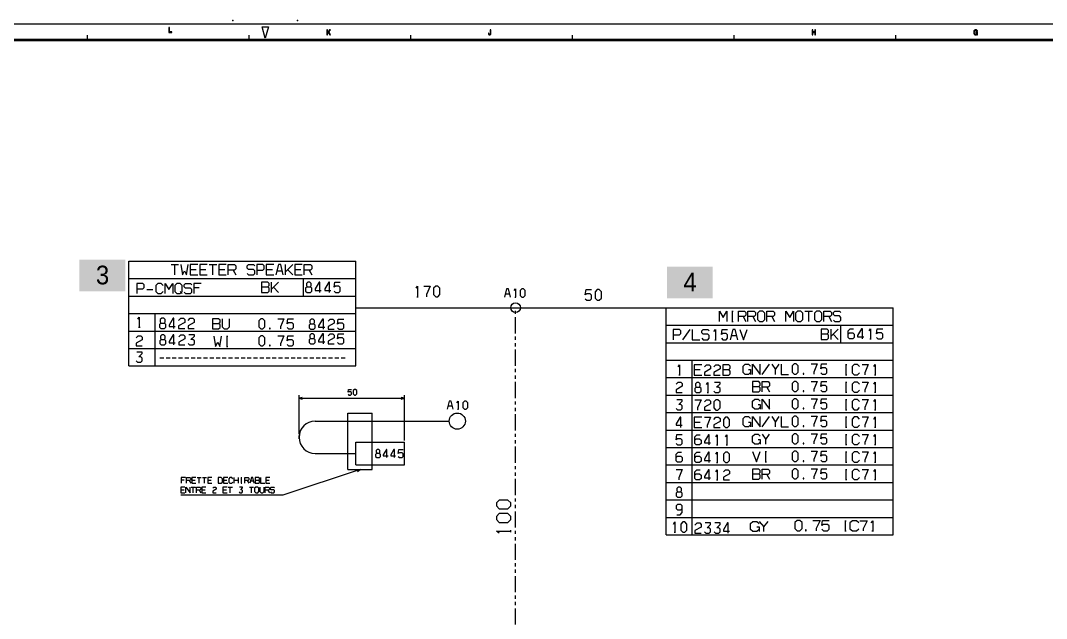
# Model space of a CAD drawing. Extents: x 3 to 1653, y -7 to 838.
# Drawn here: x 402 to 1036, y 468 to 838 of the extents above; entities that cross this region are included whole.
import ezdxf

# ---------------------------------------------------------------- set-up
doc = ezdxf.new("R2010")
doc.units = 0
doc.linetypes.add('PHANTOM', pattern=[20, 10, -2, 2, -2, 2, -2])
doc.layers.add('SOCKET', color=7, linetype='Continuous', lineweight=0)
doc.styles.add('DC_TEXTSTYLE4', font='arial.ttf', dxfattribs={"height": 0.2})

msp = doc.modelspace()

# ---------------------------------------------------------------- hatches: boundary and pattern name
at = {"layer": 'SOCKET', "linetype": 'Continuous', "lineweight": 0, "ltscale": 0.125, "true_color": 0xf8991e}
for points in [[(466.585, 670.255), (438.217, 670.246), (438.211, 689.746), (466.579, 689.755)], [(829.847, 665.885), (801.479, 665.876), (801.473, 685.376), (829.841, 685.385)]]:
    msp.add_hatch(color=30, dxfattribs=at).paths.add_polyline_path(points)

# ---------------------------------------------------------------- linework, layer by layer
at = {"color": 3, "lineweight": 13}
for p, q in [((3.134, 835.612), (1653.134, 835.612)), ((468.791, 688.865), (609.191, 688.865)), ((468.791, 678.065), (468.791, 688.865)), ((609.191, 678.065), (609.191, 688.865)), ((468.791, 678.065), (609.191, 678.065)), ((468.791, 667.265), (468.791, 678.065)), ((468.791, 678.065), (609.191, 678.065)), ((576.791, 667.265), (576.791, 678.065)), ((609.191, 667.265), (609.191, 678.065)), ((468.791, 656.465), (468.791, 667.265)), ((468.791, 667.265), (609.191, 667.265)), ((468.791, 667.265), (609.191, 667.265)), ((609.191, 656.465), (609.191, 667.265)), ((609.191, 660.065), (707.891, 660.065)), ((707.891, 660.065), (801.006, 660.065)), ((801.006, 660.065), (941.406, 660.065)), ((801.006, 649.265), (801.006, 660.065)), ((941.406, 649.265), (941.406, 660.065)), ((468.791, 656.465), (609.191, 656.465)), ((468.791, 645.665), (468.791, 656.465)), ((468.791, 656.465), (609.191, 656.465)), ((484.991, 645.665), (484.991, 656.465)), ((609.191, 645.665), (609.191, 656.465)), ((801.006, 649.265), (941.406, 649.265)), ((801.006, 638.465), (801.006, 649.265)), ((801.006, 649.265), (941.406, 649.265)), ((909.006, 638.465), (909.006, 649.265)), ((941.406, 638.465), (941.406, 649.265)), ((468.791, 634.865), (468.791, 645.665)), ((468.791, 645.665), (609.191, 645.665)), ((468.791, 645.665), (609.191, 645.665)), ((484.991, 634.865), (484.991, 645.665)), ((609.191, 634.865), (609.191, 645.665)), ((468.791, 624.065), (468.791, 634.865)), ((468.791, 634.865), (609.191, 634.865)), ((468.791, 634.865), (609.191, 634.865)), ((484.991, 624.065), (484.991, 634.865)), ((609.191, 624.065), (609.191, 634.865)), ((801.006, 627.665), (801.006, 638.465)), ((801.006, 638.465), (941.406, 638.465)), ((801.006, 638.465), (941.406, 638.465)), ((941.406, 627.665), (941.406, 638.465)), ((468.791, 624.065), (609.191, 624.065)), ((801.006, 616.865), (801.006, 627.665)), ((801.006, 627.665), (941.406, 627.665)), ((801.006, 627.665), (941.406, 627.665)), ((817.206, 616.865), (817.206, 627.665)), ((941.406, 616.865), (941.406, 627.665)), ((801.006, 616.865), (941.406, 616.865)), ((801.006, 606.065), (801.006, 616.865)), ((801.006, 616.865), (941.406, 616.865)), ((817.206, 606.065), (817.206, 616.865)), ((941.406, 606.065), (941.406, 616.865)), ((801.006, 595.265), (801.006, 606.065)), ((801.006, 606.065), (941.406, 606.065)), ((801.006, 606.065), (941.406, 606.065)), ((817.206, 595.265), (817.206, 606.065)), ((941.406, 595.265), (941.406, 606.065)), ((801.006, 595.265), (941.406, 595.265)), ((801.006, 584.465), (801.006, 595.265)), ((801.006, 595.265), (941.406, 595.265)), ((817.206, 584.465), (817.206, 595.265)), ((941.406, 584.465), (941.406, 595.265)), ((801.006, 584.465), (941.406, 584.465)), ((801.006, 573.665), (801.006, 584.465)), ((801.006, 584.465), (941.406, 584.465)), ((817.206, 573.665), (817.206, 584.465)), ((941.406, 573.665), (941.406, 584.465)), ((801.006, 562.865), (801.006, 573.665)), ((801.006, 573.665), (941.406, 573.665)), ((801.006, 573.665), (941.406, 573.665)), ((817.206, 562.865), (817.206, 573.665)), ((941.406, 562.865), (941.406, 573.665)), ((801.006, 562.865), (941.406, 562.865)), ((801.006, 552.065), (801.006, 562.865)), ((801.006, 562.865), (941.406, 562.865)), ((817.206, 552.065), (817.206, 562.865)), ((941.406, 552.065), (941.406, 562.865)), ((801.006, 552.065), (941.406, 552.065)), ((801.006, 541.265), (801.006, 552.065)), ((801.006, 552.065), (941.406, 552.065)), ((817.206, 541.265), (817.206, 552.065)), ((941.406, 541.265), (941.406, 552.065)), ((801.006, 541.265), (941.406, 541.265)), ((801.006, 530.465), (801.006, 541.265)), ((801.006, 541.265), (941.406, 541.265)), ((817.206, 530.465), (817.206, 541.265)), ((941.406, 530.465), (941.406, 541.265)), ((801.006, 530.465), (941.406, 530.465)), ((801.006, 519.665), (801.006, 530.465)), ((801.006, 530.465), (941.406, 530.465)), ((817.206, 519.665), (817.206, 530.465)), ((941.406, 519.665), (941.406, 530.465)), ((801.006, 519.665), (941.406, 519.665))]:
    msp.add_line(p, q, dxfattribs=at)
at = {"color": 190, "lineweight": 13}
for p, q in [((553.134, 826.612), (551.134, 833.612)), ((551.134, 833.612), (555.134, 833.612)), ((555.134, 833.612), (553.134, 826.612)), ((443.134, 825.612), (443.134, 828.612)), ((543.134, 825.612), (543.134, 828.612)), ((643.134, 825.612), (643.134, 828.612)), ((743.134, 825.612), (743.134, 828.612)), ((843.134, 825.612), (843.134, 828.612)), ((943.134, 825.612), (943.134, 828.612))]:
    msp.add_line(p, q, dxfattribs=at)
at = {"color": 3, "lineweight": 35}
msp.add_line((23.134, 825.612), (1643.134, 825.612), dxfattribs=at)
at = {"color": 3, "linetype": 'PHANTOM', "lineweight": 13}
msp.add_line((707.891, 424.196), (707.891, 660.065), dxfattribs=at)
at = {"color": 34, "lineweight": 13}
for p, q in [((574.08, 582.007), (574.08, 606.078)), ((574.08, 604.078), (639.191, 604.078)), ((639.191, 577.979), (639.191, 606.078))]:
    msp.add_line(p, q, dxfattribs=at)
at = {"color": 150, "lineweight": 13}
for p, q in [((604.191, 559.979), (604.191, 594.979)), ((604.191, 594.979), (619.191, 594.979)), ((619.191, 559.979), (619.191, 594.979)), ((584.008, 589.979), (666.849, 589.979)), ((574.08, 578.969), (574.08, 581.007)), ((609.191, 562.979), (609.191, 576.979)), ((609.191, 576.979), (639.191, 576.979)), ((639.191, 562.979), (639.191, 576.979)), ((584.008, 569.979), (609.191, 569.979)), ((604.191, 559.979), (619.191, 559.979)), ((609.191, 562.979), (639.191, 562.979))]:
    msp.add_line(p, q, dxfattribs=at)
at = {"color": 2, "lineweight": 13}
for points in [[(493.551, 830.259), (495.252, 830.259), (495.252, 830.639), (493.92, 830.639), (493.92, 833.259), (493.551, 833.259)], [(591.295, 828.759), (591.656, 828.759), (591.656, 829.811), (592.07, 830.266), (593.007, 828.759), (593.458, 828.759), (592.334, 830.558), (593.428, 831.759), (592.944, 831.759), (591.656, 830.312), (591.656, 831.759), (591.295, 831.759)], [(691.08, 829.732), (691.076, 829.602), (691.124, 829.197), (691.269, 828.91), (691.511, 828.738), (691.854, 828.68), (692.196, 828.738), (692.438, 828.901), (692.579, 829.185), (692.628, 829.59), (692.628, 831.759), (692.263, 831.759), (692.263, 829.757), (692.256, 829.456), (692.218, 829.268), (692.073, 829.097), (691.846, 829.043), (691.653, 829.072), (691.522, 829.177), (691.448, 829.352), (691.426, 829.606), (691.429, 829.732)], [(891.295, 828.759), (891.66, 828.759), (891.66, 830.165), (893.048, 830.165), (893.048, 828.759), (893.413, 828.759), (893.413, 831.759), (893.048, 831.759), (893.048, 830.528), (891.66, 830.528), (891.66, 831.759), (891.295, 831.759)], [(993.298, 829.16), (993.376, 828.759), (993.614, 828.759), (993.614, 830.378), (992.442, 830.378), (992.442, 830.04), (993.279, 830.04), (993.279, 830.003), (993.22, 829.602), (993.048, 829.302), (992.788, 829.11), (992.449, 829.047), (992.077, 829.127), (991.794, 829.364), (991.616, 829.748), (991.556, 830.27), (991.615, 830.787), (991.798, 831.167), (992.084, 831.405), (992.475, 831.488), (992.751, 831.442), (992.97, 831.321), (993.127, 831.121), (993.216, 830.854), (993.569, 830.854), (993.45, 831.267), (993.22, 831.576), (992.892, 831.768), (992.475, 831.839), (992.189, 831.809), (991.936, 831.726), (991.712, 831.592), (991.526, 831.413), (991.377, 831.184), (991.269, 830.912), (991.202, 830.599), (991.18, 830.253), (991.202, 829.907), (991.269, 829.598), (991.522, 829.102), (991.906, 828.784), (992.397, 828.676), (992.669, 828.709), (992.907, 828.797), (993.119, 828.947)]]:
    msp.add_lwpolyline(points, close=True, dxfattribs=at)
at = {"color": 7, "lineweight": 13}
for points in [[(494.959, 686.706), (499.579, 686.706)], [(497.269, 680.406), (497.269, 686.706)], [(500.839, 686.706), (501.889, 680.406), (503.149, 682.926), (504.409, 680.406), (505.459, 686.706)], [(511.339, 686.706), (506.719, 686.706), (506.719, 680.406), (511.339, 680.406)], [(517.219, 686.706), (512.599, 686.706), (512.599, 680.406), (517.219, 680.406)], [(518.479, 686.706), (523.099, 686.706)], [(520.789, 680.406), (520.789, 686.706)], [(528.979, 686.706), (524.359, 686.706), (524.359, 680.406), (528.979, 680.406)], [(530.239, 680.406), (530.239, 686.706), (534.019, 686.706), (534.859, 685.866), (534.859, 684.186), (534.019, 683.346), (530.239, 683.346)], [(541.999, 681.246), (542.839, 680.406), (545.779, 680.406), (546.619, 681.246), (546.619, 682.926), (545.779, 683.766), (542.839, 683.766), (541.999, 684.606), (541.999, 685.866), (542.839, 686.706), (545.779, 686.706), (546.619, 685.866)], [(547.879, 683.346), (551.659, 683.346), (552.499, 684.186), (552.499, 685.866), (551.659, 686.706), (547.879, 686.706), (547.879, 680.406)], [(558.379, 686.706), (553.759, 686.706), (553.759, 680.406), (558.379, 680.406)], [(564.259, 680.406), (562.684, 686.706), (561.214, 686.706), (559.639, 680.406)], [(565.519, 686.706), (565.519, 680.406)], [(565.519, 682.086), (570.139, 686.706)], [(576.019, 686.706), (571.399, 686.706), (571.399, 680.406), (576.019, 680.406)], [(577.279, 680.406), (577.279, 686.706), (581.059, 686.706), (581.899, 685.866), (581.899, 684.186), (581.059, 683.346), (577.279, 683.346)], [(506.719, 683.766), (510.499, 683.766)], [(512.599, 683.766), (516.379, 683.766)], [(524.359, 683.766), (528.139, 683.766)], [(533.179, 683.346), (534.859, 680.406)], [(553.759, 683.766), (557.539, 683.766)], [(560.269, 682.926), (563.629, 682.926)], [(566.989, 683.556), (570.139, 680.406)], [(571.399, 683.766), (575.179, 683.766)], [(580.219, 683.346), (581.899, 680.406)], [(473.616, 671.731), (477.396, 671.731), (478.236, 672.571), (478.236, 674.251), (477.396, 675.091), (473.616, 675.091), (473.616, 668.791)], [(489.996, 673.831), (488.736, 675.091), (486.636, 675.091), (485.376, 673.831), (485.376, 670.051), (486.636, 668.791), (488.736, 668.791), (489.996, 670.051)], [(491.256, 668.791), (491.256, 675.091), (493.566, 671.311), (495.876, 675.091), (495.876, 668.791)], [(503.016, 669.631), (503.856, 668.791), (506.796, 668.791), (507.636, 669.631), (507.636, 671.311), (506.796, 672.151), (503.856, 672.151), (503.016, 672.991), (503.016, 674.251), (503.856, 675.091), (506.796, 675.091), (507.636, 674.251)], [(513.516, 675.091), (508.896, 675.091), (508.896, 668.791)], [(508.896, 672.571), (512.256, 672.571)], [(550.865, 672.918), (554.645, 672.918), (555.485, 673.758), (555.485, 675.018), (554.645, 675.858), (550.865, 675.858), (550.865, 669.558), (554.645, 669.558), (555.485, 670.398), (555.485, 672.078), (554.645, 672.918)], [(556.745, 675.858), (556.745, 669.558)], [(556.745, 671.238), (561.365, 675.858)], [(558.215, 672.708), (561.365, 669.558)], [(578.949, 672.91), (581.049, 672.91), (581.469, 673.75), (581.469, 675.01), (580.629, 675.85), (579.369, 675.85), (578.529, 675.01), (578.529, 673.75), (578.949, 672.91), (578.109, 672.07), (578.109, 670.39), (578.949, 669.55), (581.049, 669.55), (581.889, 670.39), (581.889, 672.07), (581.049, 672.91)], [(586.929, 669.55), (586.929, 675.85), (586.509, 675.85), (583.989, 671.65), (583.989, 670.81), (587.769, 670.81)], [(592.809, 669.55), (592.809, 675.85), (592.389, 675.85), (589.869, 671.65), (589.869, 670.81), (593.649, 670.81)], [(595.749, 670.39), (596.589, 669.55), (598.689, 669.55), (599.529, 670.39), (599.529, 672.49), (598.689, 673.33), (596.589, 673.33), (595.749, 672.7), (596.169, 675.85), (599.529, 675.85)], [(646.393, 672.067), (647.26, 673.367), (647.26, 666.867)], [(651.16, 673.367), (655.06, 673.367), (652.893, 668.167), (652.893, 666.867)], [(479.916, 671.311), (483.696, 671.311)], [(500.496, 670.051), (501.756, 668.791)], [(646.827, 666.867), (647.693, 666.867)], [(704.782, 666.675), (703.532, 671.675), (702.365, 671.675), (701.115, 666.675)], [(701.615, 668.675), (704.282, 668.675)], [(707.115, 670.675), (707.782, 671.675), (707.782, 666.675)], [(707.449, 666.675), (708.115, 666.675)], [(751.031, 665.616), (751.897, 664.75), (754.064, 664.75), (754.931, 665.616), (754.931, 667.783), (754.064, 668.65), (751.897, 668.65), (751.031, 668), (751.464, 671.25), (754.931, 671.25)], [(474.417, 653.072), (475.257, 654.333), (475.257, 648.033)], [(488.654, 650.592), (490.754, 650.592), (491.174, 651.432), (491.174, 652.692), (490.334, 653.532), (489.074, 653.532), (488.234, 652.692), (488.234, 651.432), (488.654, 650.592), (487.814, 649.752), (487.814, 648.072), (488.654, 647.232), (490.754, 647.232), (491.594, 648.072), (491.594, 649.752), (490.754, 650.592)], [(496.634, 647.232), (496.634, 653.532), (496.214, 653.532), (493.694, 649.332), (493.694, 648.492), (497.474, 648.492)], [(499.574, 652.272), (500.834, 653.532), (502.514, 653.532), (503.354, 652.692), (503.354, 651.012), (499.574, 648.912), (499.574, 647.232), (503.354, 647.232)], [(505.454, 652.272), (506.714, 653.532), (508.394, 653.532), (509.234, 652.692), (509.234, 651.012), (505.454, 648.912), (505.454, 647.232), (509.234, 647.232)], [(833.939, 651.606), (833.939, 657.906), (836.249, 654.126), (838.559, 657.906), (838.559, 651.606)], [(841.709, 657.906), (842.549, 657.906)], [(842.129, 651.606), (842.129, 657.906)], [(845.699, 651.606), (845.699, 657.906), (849.48, 657.906), (850.319, 657.066), (850.319, 655.386), (849.48, 654.546), (845.699, 654.546)], [(848.64, 654.546), (850.319, 651.606)], [(851.579, 651.606), (851.579, 657.906), (855.36, 657.906), (856.199, 657.066), (856.199, 655.386), (855.36, 654.546), (851.579, 654.546)], [(854.52, 654.546), (856.199, 651.606)], [(863.339, 651.606), (863.339, 657.906), (867.12, 657.906), (867.96, 657.066), (867.96, 655.386), (867.12, 654.546), (863.339, 654.546)], [(866.279, 654.546), (867.96, 651.606)], [(875.099, 651.606), (875.099, 657.906), (877.41, 654.126), (879.72, 657.906), (879.72, 651.606)], [(886.86, 657.906), (891.479, 657.906)], [(889.17, 651.606), (889.17, 657.906)], [(898.62, 651.606), (898.62, 657.906), (902.399, 657.906), (903.239, 657.066), (903.239, 655.386), (902.399, 654.546), (898.62, 654.546)], [(901.559, 654.546), (903.239, 651.606)], [(904.499, 652.446), (905.34, 651.606), (908.279, 651.606), (909.119, 652.446), (909.119, 654.126), (908.279, 654.966), (905.34, 654.966), (904.499, 655.806), (904.499, 657.066), (905.34, 657.906), (908.279, 657.906), (909.119, 657.066)], [(474.837, 648.033), (475.677, 648.033)], [(520.522, 650.323), (524.302, 650.323), (525.142, 651.164), (525.142, 652.424), (524.302, 653.264), (520.522, 653.264), (520.522, 646.964), (524.302, 646.964), (525.142, 647.804), (525.142, 649.484), (524.302, 650.323)], [(526.402, 653.264), (526.402, 648.224), (527.662, 646.964), (529.762, 646.964), (531.022, 648.224), (531.022, 653.264)], [(560.844, 653.23), (564.624, 653.23), (562.524, 648.19), (562.524, 646.93)], [(566.724, 647.77), (567.564, 646.93), (569.664, 646.93), (570.504, 647.77), (570.504, 649.87), (569.664, 650.71), (567.564, 650.71), (566.724, 650.08), (567.144, 653.23), (570.504, 653.23)], [(581.06, 650.096), (583.16, 650.096), (583.58, 650.936), (583.58, 652.196), (582.74, 653.036), (581.48, 653.036), (580.64, 652.196), (580.64, 650.936), (581.06, 650.096), (580.22, 649.256), (580.22, 647.576), (581.06, 646.736), (583.16, 646.736), (584, 647.576), (584, 649.256), (583.16, 650.096)], [(589.04, 646.736), (589.04, 653.036), (588.62, 653.036), (586.1, 648.836), (586.1, 647.996), (589.88, 647.996)], [(591.98, 651.776), (593.24, 653.036), (594.92, 653.036), (595.76, 652.196), (595.76, 650.516), (591.98, 648.416), (591.98, 646.736), (595.76, 646.736)], [(597.86, 647.576), (598.7, 646.736), (600.8, 646.736), (601.64, 647.576), (601.64, 649.676), (600.8, 650.516), (598.7, 650.516), (597.86, 649.886), (598.28, 653.036), (601.64, 653.036)], [(841.709, 651.606), (842.549, 651.606)], [(473.303, 641.52), (474.563, 642.78), (476.243, 642.78), (477.083, 641.94), (477.083, 640.26), (473.303, 638.16), (473.303, 636.48), (477.083, 636.48)], [(488.689, 640.433), (490.788, 640.433), (491.208, 641.273), (491.208, 642.533), (490.369, 643.373), (489.109, 643.373), (488.269, 642.533), (488.269, 641.273), (488.689, 640.433), (487.848, 639.593), (487.848, 637.913), (488.689, 637.073), (490.788, 637.073), (491.628, 637.913), (491.628, 639.593), (490.788, 640.433)], [(496.669, 637.073), (496.669, 643.373), (496.249, 643.373), (493.728, 639.173), (493.728, 638.333), (497.508, 638.333)], [(499.608, 642.113), (500.869, 643.373), (502.549, 643.373), (503.388, 642.533), (503.388, 640.853), (499.608, 638.753), (499.608, 637.073), (503.388, 637.073)], [(505.488, 637.913), (506.328, 637.073), (508.429, 637.073), (509.269, 637.913), (509.269, 639.593), (508.429, 640.433), (507.169, 640.433), (509.269, 642.533), (509.269, 643.373), (505.908, 643.373)], [(521.408, 642.464), (522.458, 636.164), (523.718, 638.684), (524.978, 636.164), (526.028, 642.464)], [(529.178, 642.464), (530.018, 642.464)], [(529.598, 636.164), (529.598, 642.464)], [(560.844, 642.781), (564.624, 642.781), (562.524, 637.741), (562.524, 636.481)], [(566.724, 637.321), (567.564, 636.481), (569.664, 636.481), (570.504, 637.321), (570.504, 639.421), (569.664, 640.261), (567.564, 640.261), (566.724, 639.631), (567.144, 642.781), (570.504, 642.781)], [(581.06, 641.064), (583.16, 641.064), (583.58, 641.904), (583.58, 643.164), (582.74, 644.004), (581.48, 644.004), (580.64, 643.164), (580.64, 641.904), (581.06, 641.064), (580.22, 640.224), (580.22, 638.544), (581.06, 637.704), (583.16, 637.704), (584, 638.544), (584, 640.224), (583.16, 641.064)], [(589.04, 637.704), (589.04, 644.004), (588.62, 644.004), (586.1, 639.804), (586.1, 638.964), (589.88, 638.964)], [(591.98, 642.744), (593.24, 644.004), (594.92, 644.004), (595.76, 643.164), (595.76, 641.484), (591.98, 639.384), (591.98, 637.704), (595.76, 637.704)], [(597.86, 638.544), (598.7, 637.704), (600.8, 637.704), (601.64, 638.544), (601.64, 640.644), (600.8, 641.484), (598.7, 641.484), (597.86, 640.854), (598.28, 644.004), (601.64, 644.004)], [(805.403, 643.265), (809.183, 643.265), (810.023, 644.105), (810.023, 645.785), (809.183, 646.625), (805.403, 646.625), (805.403, 640.325)], [(811.283, 640.325), (815.903, 646.625)], [(817.163, 646.625), (817.163, 640.325), (821.783, 640.325)], [(823.043, 641.165), (823.883, 640.325), (826.823, 640.325), (827.663, 641.165), (827.663, 642.845), (826.823, 643.685), (823.883, 643.685), (823.043, 644.525), (823.043, 645.785), (823.883, 646.625), (826.823, 646.625), (827.663, 645.785)], [(830.603, 645.365), (831.443, 646.625), (831.443, 640.325)], [(835.223, 641.165), (836.063, 640.325), (838.163, 640.325), (839.003, 641.165), (839.003, 643.265), (838.163, 644.105), (836.063, 644.105), (835.223, 643.475), (835.643, 646.625), (839.003, 646.625)], [(845.303, 640.325), (843.728, 646.625), (842.258, 646.625), (840.683, 640.325)], [(841.313, 642.845), (844.673, 642.845)], [(846.563, 646.625), (848.873, 640.325), (851.183, 646.625)], [(896.886, 643.875), (900.666, 643.875), (901.506, 644.715), (901.506, 645.975), (900.666, 646.815), (896.886, 646.815), (896.886, 640.515), (900.666, 640.515), (901.506, 641.355), (901.506, 643.035), (900.666, 643.875)], [(902.766, 646.815), (902.766, 640.515)], [(902.766, 642.195), (907.386, 646.815)], [(904.236, 643.665), (907.386, 640.515)], [(913.512, 643.69), (914.352, 644.53), (916.452, 644.53), (917.292, 643.69), (917.292, 641.59), (916.452, 640.75), (914.352, 640.75), (913.512, 641.59), (913.512, 645.79), (914.772, 647.05), (916.872, 647.05)], [(922.332, 640.75), (922.332, 647.05), (921.912, 647.05), (919.392, 642.85), (919.392, 642.01), (923.172, 642.01)], [(926.532, 645.79), (927.372, 647.05), (927.372, 640.75)], [(931.152, 641.59), (931.992, 640.75), (934.092, 640.75), (934.932, 641.59), (934.932, 643.69), (934.092, 644.53), (931.992, 644.53), (931.152, 643.9), (931.572, 647.05), (934.932, 647.05)], [(529.178, 636.164), (530.018, 636.164)], [(831.023, 640.325), (831.863, 640.325)], [(926.952, 640.75), (927.792, 640.75)], [(473.303, 627.219), (474.143, 626.379), (476.243, 626.379), (477.083, 627.219), (477.083, 628.899), (476.243, 629.739), (474.983, 629.739), (477.083, 631.839), (477.083, 632.679), (473.723, 632.679)], [(487.915, 629.115), (490.399, 629.115)], [(491.779, 629.115), (494.263, 629.115)], [(495.643, 629.115), (498.127, 629.115)], [(499.507, 629.115), (501.991, 629.115)], [(503.371, 629.115), (505.855, 629.115)], [(507.235, 629.115), (509.719, 629.115)], [(511.099, 629.115), (513.583, 629.115)], [(514.963, 629.115), (517.447, 629.115)], [(518.827, 629.115), (521.311, 629.115)], [(522.691, 629.115), (525.175, 629.115)], [(526.555, 629.115), (529.039, 629.115)], [(530.419, 629.115), (532.903, 629.115)], [(534.283, 629.115), (536.767, 629.115)], [(538.147, 629.115), (540.631, 629.115)], [(542.011, 629.115), (544.495, 629.115)], [(545.875, 629.115), (548.359, 629.115)], [(549.739, 629.115), (552.223, 629.115)], [(553.603, 629.115), (556.087, 629.115)], [(557.467, 629.115), (559.951, 629.115)], [(561.331, 629.115), (563.815, 629.115)], [(565.195, 629.115), (567.679, 629.115)], [(569.059, 629.115), (571.543, 629.115)], [(572.923, 629.115), (575.407, 629.115)], [(576.787, 629.115), (579.271, 629.115)], [(580.651, 629.115), (583.135, 629.115)], [(584.515, 629.115), (586.999, 629.115)], [(588.379, 629.115), (590.863, 629.115)], [(592.243, 629.115), (594.727, 629.115)], [(596.107, 629.115), (598.591, 629.115)], [(599.971, 629.115), (602.455, 629.115)], [(808.403, 623.564), (809.243, 624.824), (809.243, 618.524)], [(822.989, 624.732), (818.369, 624.732), (818.369, 618.432), (822.989, 618.432)], [(818.369, 621.792), (822.149, 621.792)], [(824.669, 623.472), (825.929, 624.732), (827.609, 624.732), (828.449, 623.892), (828.449, 622.212), (824.669, 620.112), (824.669, 618.432), (828.449, 618.432)], [(830.549, 623.472), (831.809, 624.732), (833.489, 624.732), (834.329, 623.892), (834.329, 622.212), (830.549, 620.112), (830.549, 618.432), (834.329, 618.432)], [(836.009, 621.792), (839.789, 621.792), (840.629, 622.632), (840.629, 623.892), (839.789, 624.732), (836.009, 624.732), (836.009, 618.432), (839.789, 618.432), (840.629, 619.272), (840.629, 620.952), (839.789, 621.792)], [(853.248, 620.132), (851.988, 618.872), (849.888, 618.872), (848.628, 620.132), (848.628, 623.912), (849.888, 625.172), (851.988, 625.172), (853.248, 623.912)], [(851.988, 621.812), (853.248, 621.812), (853.248, 618.872)], [(854.508, 618.872), (854.508, 625.172), (859.128, 618.872), (859.128, 625.172)], [(860.388, 618.872), (865.008, 625.172)], [(866.268, 625.172), (868.578, 621.812)], [(868.578, 618.872), (868.578, 621.812), (870.888, 625.172)], [(872.148, 625.172), (872.148, 618.872), (876.768, 618.872)], [(890.702, 625.369), (894.482, 625.369), (892.382, 620.329), (892.382, 619.069)], [(896.582, 619.909), (897.422, 619.069), (899.522, 619.069), (900.362, 619.909), (900.362, 622.009), (899.522, 622.849), (897.422, 622.849), (896.582, 622.219), (897.002, 625.369), (900.362, 625.369)], [(911.957, 624.944), (912.797, 624.944)], [(912.377, 618.644), (912.377, 624.944)], [(920.567, 623.684), (919.307, 624.944), (917.207, 624.944), (915.947, 623.684), (915.947, 619.904), (917.207, 618.644), (919.307, 618.644), (920.567, 619.904)], [(922.247, 624.944), (926.027, 624.944), (923.927, 619.904), (923.927, 618.644)], [(929.387, 623.684), (930.227, 624.944), (930.227, 618.644)], [(808.823, 618.524), (809.663, 618.524)], [(911.957, 618.644), (912.797, 618.644)], [(929.807, 618.644), (930.647, 618.644)], [(807.143, 612.764), (808.403, 614.024), (810.083, 614.024), (810.923, 613.184), (810.923, 611.504), (807.143, 609.404), (807.143, 607.724), (810.923, 607.724)], [(819.629, 610.992), (821.729, 610.992), (822.149, 611.832), (822.149, 613.092), (821.309, 613.932), (820.049, 613.932), (819.209, 613.092), (819.209, 611.832), (819.629, 610.992), (818.789, 610.152), (818.789, 608.472), (819.629, 607.632), (821.729, 607.632), (822.569, 608.472), (822.569, 610.152), (821.729, 610.992)], [(825.929, 612.672), (826.769, 613.932), (826.769, 607.632)], [(830.549, 608.472), (831.389, 607.632), (833.489, 607.632), (834.329, 608.472), (834.329, 610.152), (833.489, 610.992), (832.229, 610.992), (834.329, 613.092), (834.329, 613.932), (830.969, 613.932)], [(854.508, 611.432), (858.288, 611.432), (859.128, 612.272), (859.128, 613.532), (858.288, 614.372), (854.508, 614.372), (854.508, 608.072), (858.288, 608.072), (859.128, 608.912), (859.128, 610.592), (858.288, 611.432)], [(860.388, 608.072), (860.388, 614.372), (864.168, 614.372), (865.008, 613.532), (865.008, 611.852), (864.168, 611.012), (860.388, 611.012)], [(863.328, 611.012), (865.008, 608.072)], [(890.702, 614.569), (894.482, 614.569), (892.382, 609.529), (892.382, 608.269)], [(896.582, 609.109), (897.422, 608.269), (899.522, 608.269), (900.362, 609.109), (900.362, 611.209), (899.522, 612.049), (897.422, 612.049), (896.582, 611.419), (897.002, 614.569), (900.362, 614.569)], [(911.957, 614.144), (912.797, 614.144)], [(912.377, 607.844), (912.377, 614.144)], [(920.567, 612.884), (919.307, 614.144), (917.207, 614.144), (915.947, 612.884), (915.947, 609.104), (917.207, 607.844), (919.307, 607.844), (920.567, 609.104)], [(922.247, 614.144), (926.027, 614.144), (923.927, 609.104), (923.927, 607.844)], [(929.387, 612.884), (930.227, 614.144), (930.227, 607.844)], [(807.143, 597.764), (807.983, 596.924), (810.083, 596.924), (810.923, 597.764), (810.923, 599.444), (810.083, 600.284), (808.823, 600.284), (810.923, 602.384), (810.923, 603.224), (807.563, 603.224)], [(818.789, 603.132), (822.569, 603.132), (820.469, 598.092), (820.469, 596.832)], [(824.669, 601.872), (825.929, 603.132), (827.609, 603.132), (828.449, 602.292), (828.449, 600.612), (824.669, 598.512), (824.669, 596.832), (828.449, 596.832)], [(826.349, 607.632), (827.189, 607.632)], [(859.128, 598.532), (857.868, 597.272), (855.768, 597.272), (854.508, 598.532), (854.508, 602.312), (855.768, 603.572), (857.868, 603.572), (859.128, 602.312)], [(860.388, 597.272), (860.388, 603.572), (865.008, 597.272), (865.008, 603.572)], [(890.702, 603.769), (894.482, 603.769), (892.382, 598.729), (892.382, 597.469)], [(896.582, 598.309), (897.422, 597.469), (899.522, 597.469), (900.362, 598.309), (900.362, 600.409), (899.522, 601.249), (897.422, 601.249), (896.582, 600.619), (897.002, 603.769), (900.362, 603.769)], [(911.957, 607.844), (912.797, 607.844)], [(911.957, 603.344), (912.797, 603.344)], [(912.377, 597.044), (912.377, 603.344)], [(920.567, 602.084), (919.307, 603.344), (917.207, 603.344), (915.947, 602.084), (915.947, 598.304), (917.207, 597.044), (919.307, 597.044), (920.567, 598.304)], [(922.247, 603.344), (926.027, 603.344), (923.927, 598.304), (923.927, 597.044)], [(929.387, 602.084), (930.227, 603.344), (930.227, 597.044)], [(929.807, 607.844), (930.647, 607.844)], [(669.319, 597.38), (668.069, 602.38), (666.903, 602.38), (665.653, 597.38)], [(666.153, 599.38), (668.819, 599.38)], [(671.653, 601.38), (672.319, 602.38), (672.319, 597.38)], [(671.986, 597.38), (672.653, 597.38)], [(857.868, 600.212), (859.128, 600.212), (859.128, 597.272)], [(911.957, 597.044), (912.797, 597.044)], [(929.807, 597.044), (930.647, 597.044)], [(810.083, 586.124), (810.083, 592.424), (809.663, 592.424), (807.143, 588.224), (807.143, 587.384), (810.923, 587.384)], [(822.989, 592.332), (818.369, 592.332), (818.369, 586.032), (822.989, 586.032)], [(824.669, 592.332), (828.449, 592.332), (826.349, 587.292), (826.349, 586.032)], [(830.549, 591.072), (831.809, 592.332), (833.489, 592.332), (834.329, 591.492), (834.329, 589.812), (830.549, 587.712), (830.549, 586.032), (834.329, 586.032)], [(853.248, 587.732), (851.988, 586.472), (849.888, 586.472), (848.628, 587.732), (848.628, 591.512), (849.888, 592.772), (851.988, 592.772), (853.248, 591.512)], [(854.508, 586.472), (854.508, 592.772), (859.128, 586.472), (859.128, 592.772)], [(860.388, 586.472), (865.008, 592.772)], [(866.268, 592.772), (868.578, 589.412)], [(868.578, 586.472), (868.578, 589.412), (870.888, 592.772)], [(872.148, 592.772), (872.148, 586.472), (876.768, 586.472)], [(890.702, 592.969), (894.482, 592.969), (892.382, 587.929), (892.382, 586.669)], [(896.582, 587.509), (897.422, 586.669), (899.522, 586.669), (900.362, 587.509), (900.362, 589.609), (899.522, 590.449), (897.422, 590.449), (896.582, 589.819), (897.002, 592.969), (900.362, 592.969)], [(911.957, 592.544), (912.797, 592.544)], [(912.377, 586.244), (912.377, 592.544)], [(920.567, 591.284), (919.307, 592.544), (917.207, 592.544), (915.947, 591.284), (915.947, 587.504), (917.207, 586.244), (919.307, 586.244), (920.567, 587.504)], [(922.247, 592.544), (926.027, 592.544), (923.927, 587.504), (923.927, 586.244)], [(929.387, 591.284), (930.227, 592.544), (930.227, 586.244)], [(818.369, 589.392), (822.149, 589.392)], [(851.988, 589.412), (853.248, 589.412), (853.248, 586.472)], [(911.957, 586.244), (912.797, 586.244)], [(929.807, 586.244), (930.647, 586.244)], [(807.143, 576.164), (807.983, 575.324), (810.083, 575.324), (810.923, 576.164), (810.923, 578.264), (810.083, 579.104), (807.983, 579.104), (807.143, 578.474), (807.563, 581.624), (810.923, 581.624)], [(818.789, 578.172), (819.629, 579.012), (821.729, 579.012), (822.569, 578.172), (822.569, 576.072), (821.729, 575.232), (819.629, 575.232), (818.789, 576.072), (818.789, 580.272), (820.049, 581.532), (822.149, 581.532)], [(827.609, 575.232), (827.609, 581.532), (827.189, 581.532), (824.669, 577.332), (824.669, 576.492), (828.449, 576.492)], [(831.809, 580.272), (832.649, 581.532), (832.649, 575.232)], [(837.689, 580.272), (838.529, 581.532), (838.529, 575.232)], [(859.128, 576.932), (857.868, 575.672), (855.768, 575.672), (854.508, 576.932), (854.508, 580.712), (855.768, 581.972), (857.868, 581.972), (859.128, 580.712)], [(857.868, 578.612), (859.128, 578.612), (859.128, 575.672)], [(860.388, 581.972), (862.698, 578.612)], [(862.698, 575.672), (862.698, 578.612), (865.008, 581.972)], [(890.702, 582.169), (894.482, 582.169), (892.382, 577.129), (892.382, 575.869)], [(896.582, 576.709), (897.422, 575.869), (899.522, 575.869), (900.362, 576.709), (900.362, 578.809), (899.522, 579.649), (897.422, 579.649), (896.582, 579.019), (897.002, 582.169), (900.362, 582.169)], [(911.957, 581.744), (912.797, 581.744)], [(912.377, 575.444), (912.377, 581.744)], [(920.567, 580.484), (919.307, 581.744), (917.207, 581.744), (915.947, 580.484), (915.947, 576.704), (917.207, 575.444), (919.307, 575.444), (920.567, 576.704)], [(922.247, 581.744), (926.027, 581.744), (923.927, 576.704), (923.927, 575.444)], [(929.387, 580.484), (930.227, 581.744), (930.227, 575.444)], [(622.049, 570.087), (623.716, 570.087), (624.049, 570.753), (624.049, 571.753), (623.383, 572.42), (622.383, 572.42), (621.716, 571.753), (621.716, 570.753), (622.049, 570.087), (621.383, 569.42), (621.383, 568.087), (622.049, 567.42), (623.716, 567.42), (624.383, 568.087), (624.383, 569.42), (623.716, 570.087)], [(628.383, 567.42), (628.383, 572.42), (628.049, 572.42), (626.049, 569.087), (626.049, 568.42), (629.049, 568.42)], [(633.049, 567.42), (633.049, 572.42), (632.716, 572.42), (630.716, 569.087), (630.716, 568.42), (633.716, 568.42)], [(635.383, 568.087), (636.049, 567.42), (637.716, 567.42), (638.383, 568.087), (638.383, 569.753), (637.716, 570.42), (636.049, 570.42), (635.383, 569.92), (635.716, 572.42), (638.383, 572.42)], [(832.229, 575.232), (833.069, 575.232)], [(838.109, 575.232), (838.949, 575.232)], [(854.508, 571.172), (856.818, 564.872), (859.128, 571.172)], [(862.278, 571.172), (863.118, 571.172)], [(862.698, 564.872), (862.698, 571.172)], [(890.702, 571.369), (894.482, 571.369), (892.382, 566.329), (892.382, 565.069)], [(896.582, 565.909), (897.422, 565.069), (899.522, 565.069), (900.362, 565.909), (900.362, 568.009), (899.522, 568.849), (897.422, 568.849), (896.582, 568.219), (897.002, 571.369), (900.362, 571.369)], [(911.957, 575.444), (912.797, 575.444)], [(929.807, 575.444), (930.647, 575.444)], [(807.143, 567.464), (807.983, 568.304), (810.083, 568.304), (810.923, 567.464), (810.923, 565.364), (810.083, 564.524), (807.983, 564.524), (807.143, 565.364), (807.143, 569.564), (808.403, 570.824), (810.503, 570.824)], [(818.789, 567.372), (819.629, 568.212), (821.729, 568.212), (822.569, 567.372), (822.569, 565.272), (821.729, 564.432), (819.629, 564.432), (818.789, 565.272), (818.789, 569.472), (820.049, 570.732), (822.149, 570.732)], [(827.609, 564.432), (827.609, 570.732), (827.189, 570.732), (824.669, 566.532), (824.669, 565.692), (828.449, 565.692)], [(831.809, 569.472), (832.649, 570.732), (832.649, 564.432)], [(862.278, 564.872), (863.118, 564.872)], [(911.957, 570.944), (912.797, 570.944)], [(911.957, 564.644), (912.797, 564.644)], [(912.377, 564.644), (912.377, 570.944)], [(920.567, 569.684), (919.307, 570.944), (917.207, 570.944), (915.947, 569.684), (915.947, 565.904), (917.207, 564.644), (919.307, 564.644), (920.567, 565.904)], [(922.247, 570.944), (926.027, 570.944), (923.927, 565.904), (923.927, 564.644)], [(929.387, 569.684), (930.227, 570.944), (930.227, 564.644)], [(929.807, 564.644), (930.647, 564.644)], [(611.785, 559.979), (563.931, 544.194), (500.831, 544.194)], [(610.112, 558.882), (611.785, 559.979), (609.788, 559.865)], [(807.143, 560.024), (810.923, 560.024), (808.823, 554.984), (808.823, 553.724)], [(818.789, 556.572), (819.629, 557.412), (821.729, 557.412), (822.569, 556.572), (822.569, 554.472), (821.729, 553.632), (819.629, 553.632), (818.789, 554.472), (818.789, 558.672), (820.049, 559.932), (822.149, 559.932)], [(827.609, 553.632), (827.609, 559.932), (827.189, 559.932), (824.669, 555.732), (824.669, 554.892), (828.449, 554.892)], [(831.809, 558.672), (832.649, 559.932), (832.649, 553.632)], [(832.229, 564.432), (833.069, 564.432)], [(836.429, 558.672), (837.689, 559.932), (839.369, 559.932), (840.209, 559.092), (840.209, 557.412), (836.429, 555.312), (836.429, 553.632), (840.209, 553.632)], [(854.508, 557.432), (858.288, 557.432), (859.128, 558.272), (859.128, 559.532), (858.288, 560.372), (854.508, 560.372), (854.508, 554.072), (858.288, 554.072), (859.128, 554.912), (859.128, 556.592), (858.288, 557.432)], [(860.388, 554.072), (860.388, 560.372), (864.168, 560.372), (865.008, 559.532), (865.008, 557.852), (864.168, 557.012), (860.388, 557.012)], [(890.702, 560.569), (894.482, 560.569), (892.382, 555.529), (892.382, 554.269)], [(896.582, 555.109), (897.422, 554.269), (899.522, 554.269), (900.362, 555.109), (900.362, 557.209), (899.522, 558.049), (897.422, 558.049), (896.582, 557.419), (897.002, 560.569), (900.362, 560.569)], [(911.957, 560.144), (912.797, 560.144)], [(912.377, 553.844), (912.377, 560.144)], [(920.567, 558.884), (919.307, 560.144), (917.207, 560.144), (915.947, 558.884), (915.947, 555.104), (917.207, 553.844), (919.307, 553.844), (920.567, 555.104)], [(922.247, 560.144), (926.027, 560.144), (923.927, 555.104), (923.927, 553.844)], [(929.387, 558.884), (930.227, 560.144), (930.227, 553.844)], [(503.765, 555.08), (501.198, 555.08), (501.198, 551.58)], [(501.198, 553.68), (503.065, 553.68)], [(504.465, 551.58), (504.465, 555.08), (506.565, 555.08), (507.031, 554.613), (507.031, 553.68), (506.565, 553.213), (504.465, 553.213)], [(506.098, 553.213), (507.031, 551.58)], [(510.298, 555.08), (507.731, 555.08), (507.731, 551.58), (510.298, 551.58)], [(507.731, 553.447), (509.831, 553.447)], [(510.998, 555.08), (513.565, 555.08)], [(512.281, 551.58), (512.281, 555.08)], [(514.265, 555.08), (516.831, 555.08)], [(515.548, 551.58), (515.548, 555.08)], [(520.098, 555.08), (517.531, 555.08), (517.531, 551.58), (520.098, 551.58)], [(517.531, 553.447), (519.631, 553.447)], [(529.898, 555.08), (527.331, 555.08), (527.331, 551.58), (529.898, 551.58)], [(527.331, 553.447), (529.431, 553.447)], [(533.165, 554.38), (532.465, 555.08), (531.298, 555.08), (530.598, 554.38), (530.598, 552.28), (531.298, 551.58), (532.465, 551.58), (533.165, 552.28)], [(533.865, 551.58), (533.865, 555.08)], [(533.865, 553.447), (536.431, 553.447)], [(536.431, 555.08), (536.431, 551.58)], [(538.181, 555.08), (538.648, 555.08)], [(538.415, 551.58), (538.415, 555.08)], [(540.398, 551.58), (540.398, 555.08), (542.498, 555.08), (542.965, 554.613), (542.965, 553.68), (542.498, 553.213), (540.398, 553.213)], [(542.031, 553.213), (542.965, 551.58)], [(546.231, 551.58), (545.356, 555.08), (544.54, 555.08), (543.665, 551.58)], [(544.015, 552.98), (545.881, 552.98)], [(546.931, 553.447), (549.031, 553.447), (549.498, 553.913), (549.498, 554.613), (549.031, 555.08), (546.931, 555.08), (546.931, 551.58), (549.031, 551.58), (549.498, 552.047), (549.498, 552.98), (549.031, 553.447)], [(550.198, 555.08), (550.198, 551.58), (552.765, 551.58)], [(556.031, 555.08), (553.465, 555.08), (553.465, 551.58), (556.031, 551.58)], [(553.465, 553.447), (555.565, 553.447)], [(832.229, 553.632), (833.069, 553.632)], [(863.328, 557.012), (865.008, 554.072)], [(911.957, 553.844), (912.797, 553.844)], [(929.807, 553.844), (930.647, 553.844)], [(503.398, 549.21), (500.831, 549.21), (500.831, 545.71), (503.398, 545.71)], [(500.831, 547.577), (502.931, 547.577)], [(504.098, 545.71), (504.098, 549.21), (506.664, 545.71), (506.664, 549.21)], [(507.364, 549.21), (509.931, 549.21)], [(508.648, 545.71), (508.648, 549.21)], [(510.631, 545.71), (510.631, 549.21), (512.731, 549.21), (513.198, 548.744), (513.198, 547.81), (512.731, 547.344), (510.631, 547.344)], [(512.264, 547.344), (513.198, 545.71)], [(516.464, 549.21), (513.898, 549.21), (513.898, 545.71), (516.464, 545.71)], [(513.898, 547.577), (515.998, 547.577)], [(520.664, 548.51), (521.364, 549.21), (522.298, 549.21), (522.764, 548.744), (522.764, 547.81), (520.664, 546.644), (520.664, 545.71), (522.764, 545.71)], [(529.531, 549.21), (526.964, 549.21), (526.964, 545.71), (529.531, 545.71)], [(526.964, 547.577), (529.064, 547.577)], [(530.231, 549.21), (532.798, 549.21)], [(531.514, 545.71), (531.514, 549.21)], [(536.998, 546.177), (537.464, 545.71), (538.631, 545.71), (539.098, 546.177), (539.098, 547.11), (538.631, 547.577), (537.931, 547.577), (539.098, 548.744), (539.098, 549.21), (537.231, 549.21)], [(538.181, 551.58), (538.648, 551.58)], [(543.298, 549.21), (545.864, 549.21)], [(544.581, 545.71), (544.581, 549.21)], [(549.831, 549.21), (549.831, 546.41), (550.531, 545.71), (551.698, 545.71), (552.398, 546.41), (552.398, 549.21)], [(553.098, 545.71), (553.098, 549.21), (555.198, 549.21), (555.664, 548.744), (555.664, 547.81), (555.198, 547.344), (553.098, 547.344)], [(554.731, 547.344), (555.664, 545.71)], [(556.364, 546.177), (556.831, 545.71), (558.464, 545.71), (558.931, 546.177), (558.931, 547.11), (558.464, 547.577), (556.831, 547.577), (556.364, 548.044), (556.364, 548.744), (556.831, 549.21), (558.464, 549.21), (558.931, 548.744)], [(807.983, 546.284), (810.083, 546.284), (810.503, 547.124), (810.503, 548.384), (809.663, 549.224), (808.403, 549.224), (807.563, 548.384), (807.563, 547.124), (807.983, 546.284), (807.143, 545.444), (807.143, 543.764), (807.983, 542.924), (810.083, 542.924), (810.923, 543.764), (810.923, 545.444), (810.083, 546.284)], [(807.563, 532.124), (809.663, 532.124), (810.923, 533.384), (810.923, 537.584), (810.083, 538.424), (807.983, 538.424), (807.143, 537.584), (807.143, 535.904), (807.983, 535.064), (810.083, 535.064), (810.923, 535.904)], [(805.463, 526.364), (806.303, 527.624), (806.303, 521.324)], [(818.854, 525.75), (820.114, 527.01), (821.794, 527.01), (822.634, 526.17), (822.634, 524.49), (818.854, 522.39), (818.854, 520.71), (822.634, 520.71)], [(824.734, 521.55), (825.574, 520.71), (827.674, 520.71), (828.514, 521.55), (828.514, 523.23), (827.674, 524.07), (826.414, 524.07), (828.514, 526.17), (828.514, 527.01), (825.154, 527.01)], [(830.614, 521.55), (831.454, 520.71), (833.554, 520.71), (834.394, 521.55), (834.394, 523.23), (833.554, 524.07), (832.294, 524.07), (834.394, 526.17), (834.394, 527.01), (831.034, 527.01)], [(839.434, 520.71), (839.434, 527.01), (839.014, 527.01), (836.494, 522.81), (836.494, 521.97), (840.274, 521.97)], [(858.631, 522.952), (857.119, 521.692), (854.599, 521.692), (853.087, 522.952), (853.087, 526.732), (854.599, 527.992), (857.119, 527.992), (858.631, 526.732)], [(858.631, 527.992), (861.403, 524.632)], [(861.403, 521.692), (861.403, 524.632), (864.175, 527.992)], [(891.688, 528.549), (896.224, 528.549), (893.704, 523.509), (893.704, 522.249)], [(897.232, 523.089), (898.24, 522.249), (900.76, 522.249), (901.768, 523.089), (901.768, 525.189), (900.76, 526.029), (898.24, 526.029), (897.232, 525.399), (897.736, 528.549), (901.768, 528.549)], [(911.409, 528.402), (912.417, 528.402)], [(911.913, 522.102), (911.913, 528.402)], [(920.229, 527.142), (918.717, 528.402), (916.197, 528.402), (914.685, 527.142), (914.685, 523.362), (916.197, 522.102), (918.717, 522.102), (920.229, 523.362)], [(920.733, 528.402), (925.269, 528.402), (922.749, 523.362), (922.749, 522.102)], [(927.789, 527.142), (928.797, 528.402), (928.797, 522.102)], [(697.82, 520.804), (696.02, 522.004), (705.02, 522.004)], [(705.02, 521.404), (705.02, 522.604)], [(805.883, 521.324), (806.723, 521.324)], [(857.119, 524.632), (858.631, 524.632), (858.631, 521.692)], [(911.409, 522.102), (912.417, 522.102)], [(928.293, 522.102), (929.301, 522.102)]]:
    msp.add_lwpolyline(points, dxfattribs=at)
for points in [[(501.756, 670.051), (501.756, 673.831), (500.496, 675.091), (498.396, 675.091), (497.136, 673.831), (497.136, 670.051), (498.396, 668.791), (500.496, 668.791)], [(657.227, 668.167), (658.527, 666.867), (659.827, 666.867), (661.127, 668.167), (661.127, 672.067), (659.827, 673.367), (658.527, 673.367), (657.227, 672.067)], [(710.782, 667.675), (711.782, 666.675), (712.782, 666.675), (713.782, 667.675), (713.782, 670.675), (712.782, 671.675), (711.782, 671.675), (710.782, 670.675)], [(757.097, 666.05), (758.397, 664.75), (759.697, 664.75), (760.997, 666.05), (760.997, 669.95), (759.697, 671.25), (758.397, 671.25), (757.097, 669.95)], [(857.459, 652.866), (858.719, 651.606), (860.82, 651.606), (862.08, 652.866), (862.08, 656.646), (860.82, 657.906), (858.719, 657.906), (857.459, 656.646)], [(880.98, 652.866), (882.239, 651.606), (884.339, 651.606), (885.599, 652.866), (885.599, 656.646), (884.339, 657.906), (882.239, 657.906), (880.98, 656.646)], [(892.74, 652.866), (894, 651.606), (896.099, 651.606), (897.359, 652.866), (897.359, 656.646), (896.099, 657.906), (894, 657.906), (892.74, 656.646)], [(549.084, 648.19), (550.344, 646.93), (551.604, 646.93), (552.864, 648.19), (552.864, 651.97), (551.604, 653.23), (550.344, 653.23), (549.084, 651.97)], [(555.804, 647.35), (555.804, 646.93), (556.224, 646.93), (556.224, 647.35)], [(549.084, 637.741), (550.344, 636.481), (551.604, 636.481), (552.864, 637.741), (552.864, 641.521), (551.604, 642.781), (550.344, 642.781), (549.084, 641.521)], [(555.804, 636.901), (555.804, 636.481), (556.224, 636.481), (556.224, 636.901)], [(878.942, 620.329), (880.202, 619.069), (881.462, 619.069), (882.722, 620.329), (882.722, 624.109), (881.462, 625.369), (880.202, 625.369), (878.942, 624.109)], [(885.662, 619.489), (885.662, 619.069), (886.082, 619.069), (886.082, 619.489)], [(878.942, 609.529), (880.202, 608.269), (881.462, 608.269), (882.722, 609.529), (882.722, 613.309), (881.462, 614.569), (880.202, 614.569), (878.942, 613.309)], [(830.549, 598.092), (831.809, 596.832), (833.069, 596.832), (834.329, 598.092), (834.329, 601.872), (833.069, 603.132), (831.809, 603.132), (830.549, 601.872)], [(878.942, 598.729), (880.202, 597.469), (881.462, 597.469), (882.722, 598.729), (882.722, 602.509), (881.462, 603.769), (880.202, 603.769), (878.942, 602.509)], [(885.662, 608.689), (885.662, 608.269), (886.082, 608.269), (886.082, 608.689)], [(675.319, 598.38), (676.319, 597.38), (677.319, 597.38), (678.319, 598.38), (678.319, 601.38), (677.319, 602.38), (676.319, 602.38), (675.319, 601.38)], [(885.662, 597.889), (885.662, 597.469), (886.082, 597.469), (886.082, 597.889)], [(836.429, 587.292), (837.689, 586.032), (838.949, 586.032), (840.209, 587.292), (840.209, 591.072), (838.949, 592.332), (837.689, 592.332), (836.429, 591.072)], [(878.942, 587.929), (880.202, 586.669), (881.462, 586.669), (882.722, 587.929), (882.722, 591.709), (881.462, 592.969), (880.202, 592.969), (878.942, 591.709)], [(885.662, 587.089), (885.662, 586.669), (886.082, 586.669), (886.082, 587.089)], [(878.942, 577.129), (880.202, 575.869), (881.462, 575.869), (882.722, 577.129), (882.722, 580.909), (881.462, 582.169), (880.202, 582.169), (878.942, 580.909)], [(878.942, 566.329), (880.202, 565.069), (881.462, 565.069), (882.722, 566.329), (882.722, 570.109), (881.462, 571.369), (880.202, 571.369), (878.942, 570.109)], [(885.662, 576.289), (885.662, 575.869), (886.082, 575.869), (886.082, 576.289)], [(836.429, 565.692), (837.689, 564.432), (838.949, 564.432), (840.209, 565.692), (840.209, 569.472), (838.949, 570.732), (837.689, 570.732), (836.429, 569.472)], [(885.662, 565.489), (885.662, 565.069), (886.082, 565.069), (886.082, 565.489)], [(878.942, 555.529), (880.202, 554.269), (881.462, 554.269), (882.722, 555.529), (882.722, 559.309), (881.462, 560.569), (880.202, 560.569), (878.942, 559.309)], [(524.065, 551.58), (525.931, 551.58), (526.631, 552.28), (526.631, 554.38), (525.931, 555.08), (524.065, 555.08)], [(885.662, 554.689), (885.662, 554.269), (886.082, 554.269), (886.082, 554.689)], [(546.564, 546.41), (547.264, 545.71), (548.431, 545.71), (549.131, 546.41), (549.131, 548.51), (548.431, 549.21), (547.264, 549.21), (546.564, 548.51)], [(703.22, 535.804), (705.02, 537.604), (705.02, 539.404), (703.22, 541.204), (697.82, 541.204), (696.02, 539.404), (696.02, 537.604), (697.82, 535.804)], [(703.22, 527.404), (705.02, 529.204), (705.02, 531.004), (703.22, 532.804), (697.82, 532.804), (696.02, 531.004), (696.02, 529.204), (697.82, 527.404)], [(810.083, 522.584), (811.343, 521.324), (812.603, 521.324), (813.863, 522.584), (813.863, 526.364), (812.603, 527.624), (811.343, 527.624), (810.083, 526.364)], [(880.6, 523.509), (882.112, 522.249), (883.624, 522.249), (885.136, 523.509), (885.136, 527.289), (883.624, 528.549), (882.112, 528.549), (880.6, 527.289)], [(887.152, 522.669), (887.152, 522.249), (887.656, 522.249), (887.656, 522.669)]]:
    msp.add_lwpolyline(points, close=True, dxfattribs=at)
at = {"color": 34, "lineweight": 13}
for points in [[(604.291, 606.545), (604.758, 606.078), (605.925, 606.078), (606.391, 606.545), (606.391, 607.712), (605.925, 608.178), (604.758, 608.178), (604.291, 607.828), (604.525, 609.578), (606.391, 609.578)], [(576.012, 604.596), (574.08, 604.078), (576.012, 603.561)], [(637.26, 603.561), (639.191, 604.078), (637.26, 604.596)]]:
    msp.add_lwpolyline(points, dxfattribs=at)
msp.add_lwpolyline([(607.558, 606.778), (608.258, 606.078), (608.958, 606.078), (609.658, 606.778), (609.658, 608.879), (608.958, 609.578), (608.258, 609.578), (607.558, 608.879)], close=True, dxfattribs=at)
at = {"color": 150, "lineweight": 13}
for centre, radius in [((707.891, 660.065), 3), ((671.849, 589.979), 5)]:
    msp.add_circle(centre, radius, dxfattribs=at)
msp.add_arc((584.008, 579.979), 10, 90.000003, 269.999997, dxfattribs=at)
at = {"color": 190, "lineweight": 5}
for p in [(533.134, 837.612), (573.134, 837.612)]:
    msp.add_point(p, dxfattribs=at)

# ---------------------------------------------------------------- texts
at = {"layer": 'SOCKET', "color": 7, "linetype": 'Continuous', "lineweight": 0, "style": 'DC_TEXTSTYLE4', "width": 0.912831}
for s, p in [('3', (448.436, 674.516)), ('4', (811.698, 670.146))]:
    msp.add_text(s, height=11.554, rotation=0.039843, dxfattribs=at).set_placement(p)

doc.saveas('drawing.dxf')
